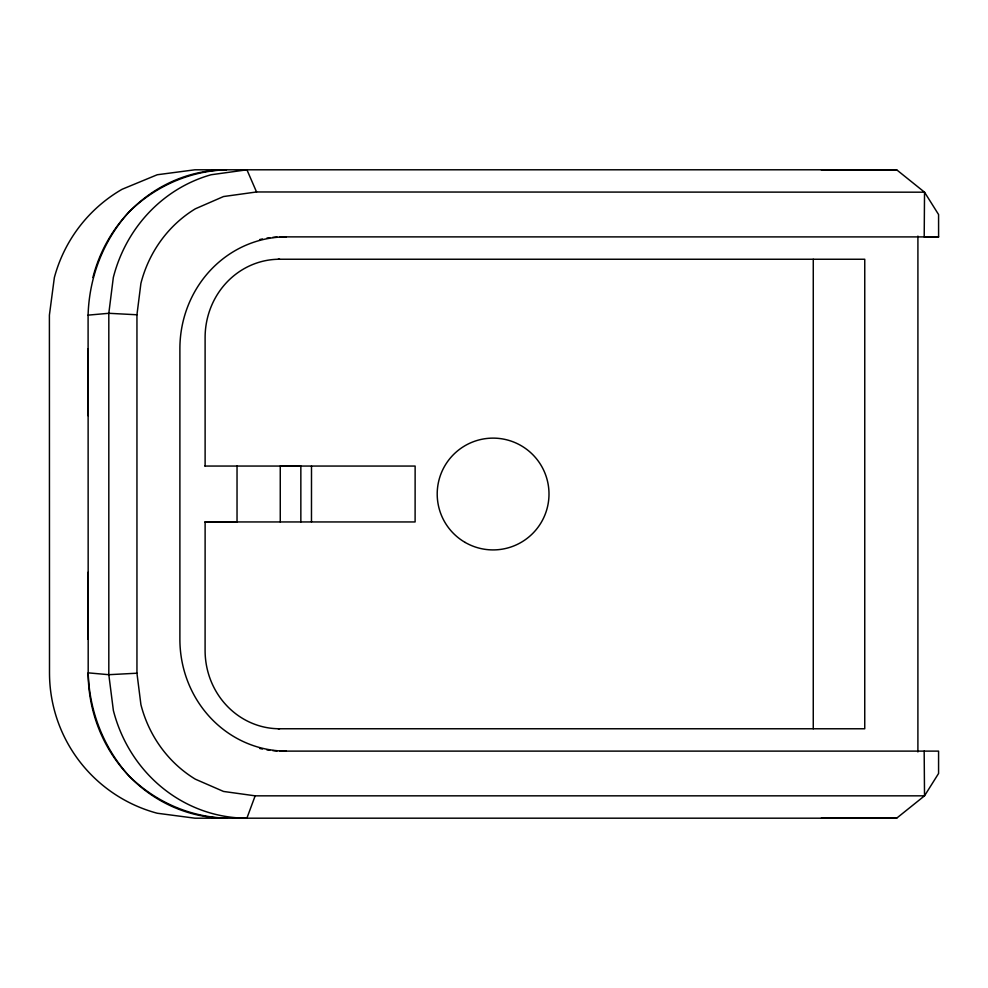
<?xml version="1.0" encoding="UTF-8"?>
<svg xmlns="http://www.w3.org/2000/svg" width="988" height="988" viewBox="0 0 988 988"><rect width="100%" height="100%" fill="white"/><g stroke="black" fill="none" stroke-linecap="round" stroke-linejoin="round"><path stroke-width="1.48" d="M88.142 639.322L88.142 572.25M88.142 415.738L88.142 348.665M237.034 466.052L237.034 521.936L205.121 521.948L205.096 650.512A78.25 74.471 -90 0 0 279.579 728.761M280.259 521.936L280.259 466.052L300.846 466.052L300.846 521.936M311.479 521.936L311.504 466.052M813.26 728.774L813.272 259.251M917.901 751.942L917.914 236.095M279.999 751.078A111.792 106.395 90 0 0 282.914 751.115L938.575 751.115L938.575 773.468L924.521 795.834L255.163 795.834L223.535 791.45L195.352 779.186A122.784 116.831 89.9 0 1 140.913 704.629L136.949 673.211L108.816 674.693L88.191 672.853A145.335 138.308 90 0 0 226.487 818.188C189.597 817.088 154.832 801.564 128.699 775.617C103.295 747.299 89.253 710.804 88.191 672.853L88.093 315.135C89.192 277.183 103.221 240.689 128.625 212.371C154.758 186.423 189.511 170.899 226.4 169.8A145.335 138.221 -89.3 0 0 92.884 277.529M136.949 673.211L136.949 314.777L140.913 283.358A122.784 116.831 -89.9 0 1 195.352 208.801L223.535 196.538L256.547 191.968L924.533 192.191L938.575 214.544L938.6 236.91L282.901 236.873A111.792 106.395 90 0 0 279.999 236.91M255.163 795.834L246.889 818.188A145.322 138.221 89.3 0 1 113.373 710.483L108.816 674.693L108.816 313.295L113.324 277.492A145.31 138.271 -89.9 0 1 211.099 174.753L246.926 169.8L256.547 191.968M821.287 818.212L896.659 818.188L924.521 795.834L924.175 751.115M88.093 315.135L108.816 313.295L136.949 314.777M938.6 236.91L924.2 236.91L924.533 192.191L896.647 169.788L194.883 169.8L157.24 174.753L122.092 189.276A145.273 145.273 0 0 0 54.352 277.603L49.4 315.135L49.499 672.853A145.335 145.335 0 0 0 157.216 813.235L194.932 818.188L896.659 818.188M821.312 169.812L896.647 169.788M278.233 259.239L864.759 259.251L864.747 728.774L278.221 728.761M204.911 466.052L415.133 466.064L415.108 521.948L204.911 521.948M205.121 466.052L205.109 337.488A78.25 74.471 -90 0 1 279.592 259.239M286.285 236.873A111.792 106.383 90 0 0 179.89 348.665L179.89 639.322A111.792 106.383 90 0 0 286.285 751.115M259.609 239.59A111.792 106.395 90 0 1 262.475 238.948M266.834 238.157A111.792 106.395 90 0 1 269.749 237.725M272.676 237.392A111.792 106.395 90 0 1 277.072 237.046M277.085 750.954A111.792 106.395 90 0 1 272.688 750.596M269.749 750.263A111.792 106.395 90 0 1 266.834 749.83M262.487 749.04A111.792 106.395 90 0 1 259.609 748.41M465.15 542.424A55.896 55.896 0 0 0 548.995 494.012A55.896 55.896 0 0 0 465.15 445.613A55.896 55.896 0 0 0 465.15 542.424"/></g></svg>
